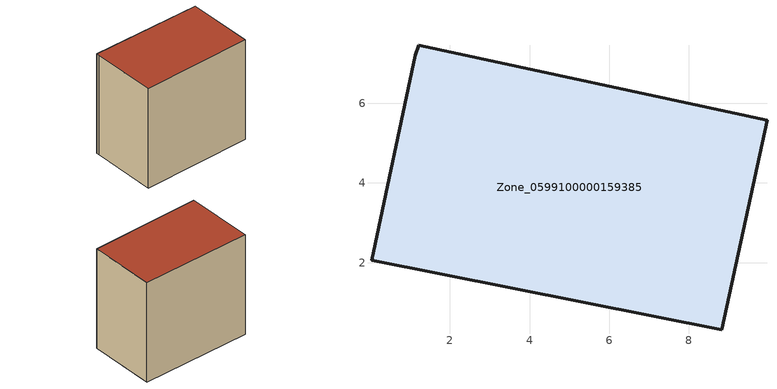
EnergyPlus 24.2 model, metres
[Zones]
Zone_0599100000159385
 floor ground (C_G): 0.03,2.06 1.13,7.2 1.21,7.46 9.96,5.57 8.82,0.32 z0
 wall outside (C_F): 0.03,2.06 8.82,0.32 9.96,5.57 1.21,7.46 1.13,7.2 0.03,2.06 z0:8.4
 roof outside (C_R): 1.13,7.2 0.03,2.06 8.82,0.32 9.96,5.57 1.21,7.46 z8.4
[BUILDING]
Pand.0599100000159385: North Axis=0; Terrain=City; Loads Convergence Tolerance Value=0.04; Temperature Convergence Tolerance Value=0.4; Solar Distribution=FullExterior; Maximum Number of Warmup Days=25; Minimum Number of Warmup Days=1
[Site:Location]
Rotterdam.The.Hague.AP_ZH_NLD Design_Conditions: Latitude=51.96; Longitude=4.45; Time Zone=1; Elevation=-4.5
[SITE:GROUNDTEMPERATURE:BUILDINGSURFACE]
18, 18, 18, 18, 18, 18, 18, 18, 18, 18, 18, 18
[MATERIAL] Thermal Absorptance=0.9; Solar Absorptance=0.7; Visible Absorptance=0.7
Name | Roughness | Thickness | Conductivity | Density | Specific Heat
G.TC.1975-1991 | MediumSmooth | 0.15 | 0.288461 | 540 | 1210
F.TC.1975-1991 | Rough | 0.3 | 0.230769 | 1920 | 840
R.TC.1975-1991 | MediumRough | 0.2 | 0.153846 | 1500 | 1000
[CONSTRUCTION]
C_G: G.TC.1975-1991
C_F: F.TC.1975-1991
C_R: R.TC.1975-1991
[ZONE]
Zone_0599100000159385: Type=1; Multiplier=1; Ceiling Height=Autocalculate; Volume=Autocalculate; Floor Area=autocalculate; Part of Total Floor Area=Yes
[ZONEINFILTRATION:DESIGNFLOWRATE]
Infil_Zone_0599100000159385: Zone or ZoneList or Space or SpaceList=Zone_0599100000159385; Schedule=AlwaysOn; Design Flow Rate Calculation Method=Flow/Area; Flow Rate per Floor Area=0.003; Constant Term Coefficient=1; Temperature Term Coefficient=0; Velocity Term Coefficient=0; Velocity Squared Term Coefficient=0
[HVACTEMPLATE:ZONE:IDEALLOADSAIRSYSTEM]
Zone_0599100000159385: Maximum Heating Supply Air Temperature=50; Minimum Cooling Supply Air Temperature=13; Maximum Heating Supply Air Humidity Ratio=0.0156; Minimum Cooling Supply Air Humidity Ratio=0.0077; Heating Limit=NoLimit; Cooling Limit=NoLimit; Dehumidification Control Type=ConstantSensibleHeatRatio; Cooling Sensible Heat Ratio=0.7; Dehumidification Setpoint=60; Humidification Control Type=None; Humidification Setpoint=30; Outdoor Air Method=None; Outdoor Air Flow Rate per Person=0.00944; Outdoor Air Flow Rate per Zone Floor Area=0; Outdoor Air Flow Rate per Zone=0; Demand Controlled Ventilation Type=None; Outdoor Air Economizer Type=NoEconomizer; Heat Recovery Type=None; Sensible Heat Recovery Effectiveness=0.7; Latent Heat Recovery Effectiveness=0.65
[ZONECONTROL:THERMOSTAT]
ThermostatControl_Zone_0599100000159385: Zone or ZoneList=Zone_0599100000159385; Control Type Schedule=DualSetpointControlType; Control 1=Thermostat_Zone_0599100000159385; Temperature Difference Between Cutout And Setpoint=0
[THERMOSTATSETPOINT:DUALSETPOINT]
Thermostat_Zone_0599100000159385: Heating Setpoint Temperature Schedule=HeatingSetpoint_Zone_0599100000159385; Cooling Setpoint Temperature Schedule=CoolingSetpoint_Zone_0599100000159385
[SCHEDULE:COMPACT]
HeatingSetpoint_Zone_0599100000159385: Through: 12/31, For: AllDays, Until: 24:00, 21
CoolingSetpoint_Zone_0599100000159385: Through: 12/31, For: AllDays, Until: 24:00, 24
DualSetpointControlType: Through: 12/31, For: AllDays, Until: 24:00, 4
AlwaysOn: Through: 12/31, For: AllDays, Until: 24:00, 1
